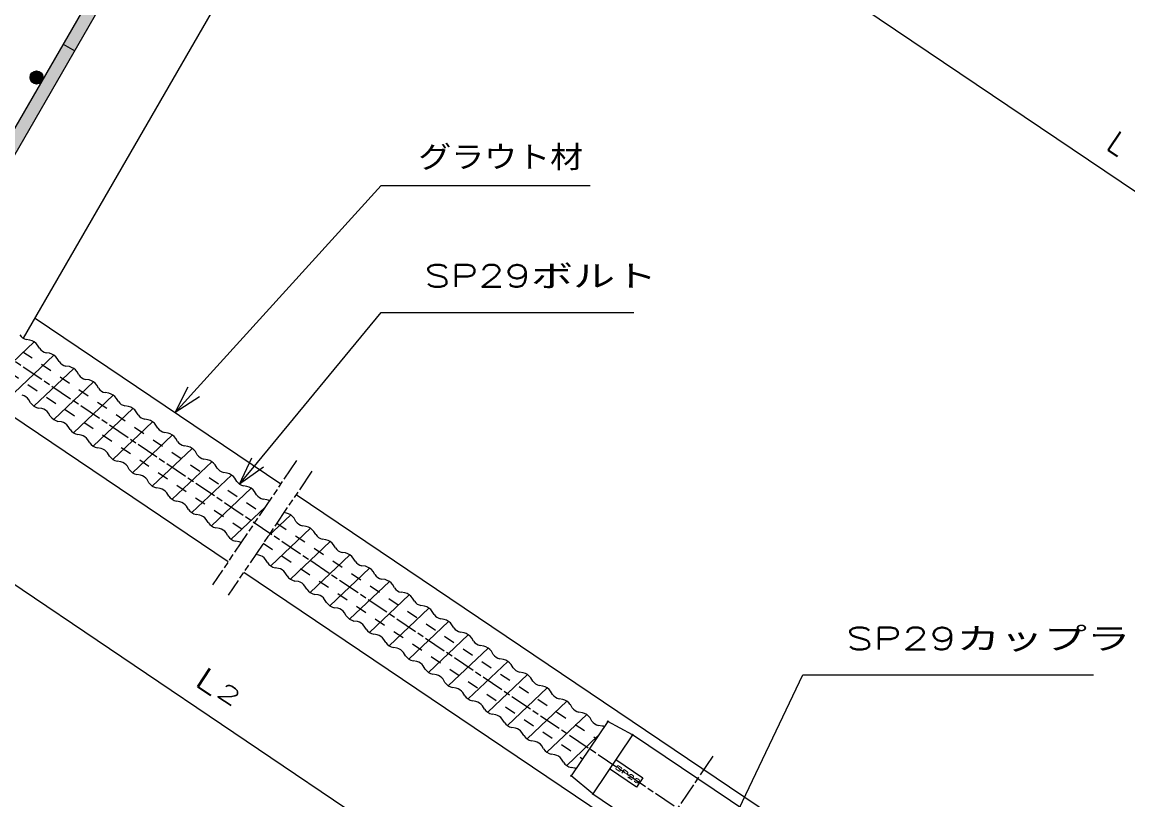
# Model space of a CAD drawing. Units: millimetres at full size; details may follow other scales. Extents: x -55 to 1935, y -55 to 1395.
# Drawn here: x 415 to 1005, y 440 to 855 of the extents above; entities that cross this region are included whole.
import ezdxf
from ezdxf.enums import TextEntityAlignment as Align

# ---------------------------------------------------------------- set-up
doc = ezdxf.new("R2010")
doc.units = ezdxf.units.MM
doc.header["$PDMODE"] = 32
doc.header["$PDSIZE"] = 0.5
for name, pattern in [('CHAIN', [18.5, 12, -1.5, 3.5, -1.5]), ('CHAIN_DOUBLE_DASH', [23.5, 12, -1.5, 3.5, -1.5, 3.5, -1.5]), ('DASHED_SPACED', [12, 6, -6])]:
    doc.linetypes.add(name, pattern=pattern)
for name, color, linetype, lineweight in [('1 外形線', 7, 'Continuous', 25), ('3 隠れ線', 2, 'DASHED_SPACED', 25), ('4 中心線', 1, 'CHAIN', 25), ('5 想像線', 6, 'CHAIN_DOUBLE_DASH', 25), ('6 寸法線', 4, 'Continuous', 25)]:
    doc.layers.add(name, color=color, linetype=linetype, lineweight=lineweight)
doc.styles.add('simplex.shx', font='')
doc.styles.get('simplex.shx').set_extended_font_data('simplex.shx')

msp = doc.modelspace()

# ---------------------------------------------------------------- hatches: boundary and pattern name
at = {"layer": '1 外形線'}
for points in [[(487.423, 915.872), (481.361, 919.372), (437.229, 842.934), (443.291, 839.434)], [(443.291, 839.434), (437.229, 842.934), (393.097, 766.496), (399.159, 762.996)], [(426.469, 825.235, 0.41421), (422.969, 828.735, 0.41421), (419.469, 825.235, 1)]]:
    msp.add_hatch(color=256, dxfattribs=at).paths.add_polyline_path(points)

# ---------------------------------------------------------------- linework, layer by layer
for p, q in [((366.641, 720.673), (614.966, 1150.784)), ((372.704, 717.173), (621.028, 1147.284)), ((415.937, 686.056), (664.255, 1116.155)), ((437.229, 842.934), (443.291, 839.434)), ((422.143, 696.804), (553.225, 608.388)), ((419.394, 685.146), (417.472, 685.459)), ((400.489, 664.063), (421.691, 684.139)), ((424.495, 680.722), (423.485, 682.388)), ((411.018, 656.961), (432.219, 677.038)), ((429.923, 678.045), (428, 678.357)), ((435.023, 673.62), (434.013, 675.286)), ((421.547, 649.859), (442.748, 669.936)), ((440.452, 670.943), (438.529, 671.256)), ((445.552, 666.519), (444.542, 668.184)), ((432.076, 642.757), (453.277, 662.834)), ((450.981, 663.841), (449.058, 664.154)), ((456.081, 659.417), (455.071, 661.082)), ((442.604, 635.656), (463.806, 655.732)), ((461.51, 656.739), (459.587, 657.052)), ((397.082, 653.397), (525.265, 566.936)), ((419.753, 651.611), (418.743, 653.276)), ((466.61, 652.315), (465.6, 653.981)), ((472.038, 649.638), (470.116, 649.95)), ((425.766, 648.539), (423.843, 648.852)), ((430.282, 644.509), (429.271, 646.175)), ((453.133, 628.554), (474.334, 648.631)), ((477.138, 645.213), (476.128, 646.879)), ((436.294, 641.438), (434.372, 641.75)), ((440.81, 637.407), (439.8, 639.073)), ((463.662, 621.452), (484.863, 641.529)), ((482.567, 642.536), (480.644, 642.849)), ((487.667, 638.112), (486.657, 639.777)), ((446.823, 634.336), (444.9, 634.648)), ((451.339, 630.306), (450.329, 631.971)), ((474.191, 614.35), (495.392, 634.427)), ((493.096, 635.434), (491.173, 635.747)), ((498.196, 631.01), (497.186, 632.675)), ((457.352, 627.234), (455.429, 627.547)), ((484.719, 607.249), (505.921, 627.325)), ((503.625, 628.332), (501.702, 628.645)), ((508.725, 623.908), (507.715, 625.574)), ((461.868, 623.204), (460.858, 624.869)), ((467.881, 620.132), (465.958, 620.445)), ((495.248, 600.147), (516.45, 620.224)), ((514.153, 621.231), (512.231, 621.543)), ((472.397, 616.102), (471.387, 617.768)), ((519.254, 616.806), (518.244, 618.472)), ((524.682, 614.129), (522.759, 614.442)), ((478.41, 613.031), (476.487, 613.343)), ((482.925, 609), (481.915, 610.666)), ((505.777, 593.045), (526.978, 613.122)), ((529.782, 609.705), (528.772, 611.37)), ((488.938, 605.929), (487.016, 606.241)), ((493.454, 601.899), (492.444, 603.564)), ((516.306, 585.943), (537.507, 606.02)), ((535.211, 607.027), (533.288, 607.34)), ((540.311, 602.603), (539.301, 604.268)), ((561.515, 602.796), (1021.166, 292.758)), ((499.467, 598.827), (497.544, 599.14)), ((503.983, 594.797), (502.973, 596.463)), ((545.74, 599.926), (543.817, 600.238)), ((509.996, 591.725), (508.073, 592.038)), ((526.835, 578.842), (544.719, 595.778)), ((546.233, 580.139), (558.565, 591.817)), ((556.269, 592.824), (554.935, 593.041)), ((561.369, 588.399), (560.359, 590.065)), ((514.512, 587.695), (513.502, 589.361)), ((520.525, 584.624), (518.602, 584.936)), ((547.892, 564.638), (569.094, 584.715)), ((566.797, 585.722), (564.875, 586.035)), ((525.041, 580.593), (524.03, 582.259)), ((571.897, 581.298), (570.887, 582.963)), ((577.326, 578.62), (575.403, 578.933)), ((531.053, 577.522), (529.131, 577.835)), ((558.421, 557.537), (579.622, 577.613)), ((582.426, 574.196), (581.416, 575.862)), ((541.582, 570.42), (539.866, 570.699)), ((546.098, 566.39), (545.088, 568.056)), ((568.95, 550.435), (590.151, 570.511)), ((587.855, 571.519), (585.932, 571.831)), ((592.955, 567.094), (591.945, 568.76)), ((533.556, 561.344), (993.207, 251.306)), ((552.111, 563.318), (550.188, 563.631)), ((556.627, 559.288), (555.617, 560.954)), ((579.478, 543.333), (600.68, 563.41)), ((598.384, 564.417), (596.461, 564.729)), ((603.484, 559.993), (602.474, 561.658)), ((562.64, 556.217), (560.717, 556.529)), ((590.007, 536.231), (611.209, 556.308)), ((608.913, 557.315), (606.99, 557.628)), ((567.156, 552.186), (566.146, 553.852)), ((573.169, 549.115), (571.246, 549.428)), ((600.536, 529.13), (621.737, 549.206)), ((614.013, 552.891), (613.003, 554.556)), ((619.441, 550.213), (617.518, 550.526)), ((577.685, 545.085), (576.674, 546.75)), ((624.541, 545.789), (623.531, 547.455)), ((629.97, 543.112), (628.047, 543.424)), ((583.697, 542.013), (581.775, 542.326)), ((588.213, 537.983), (587.203, 539.649)), ((611.065, 522.028), (632.266, 542.105)), ((635.07, 538.687), (634.06, 540.353)), ((594.226, 534.912), (592.303, 535.224)), ((598.742, 530.881), (597.732, 532.547)), ((621.594, 514.926), (642.795, 535.003)), ((640.499, 536.01), (638.576, 536.322)), ((645.599, 531.586), (644.589, 533.251)), ((604.755, 527.81), (602.832, 528.122)), ((609.271, 523.779), (608.261, 525.445)), ((632.122, 507.824), (653.324, 527.901)), ((651.028, 528.908), (649.105, 529.221)), ((656.128, 524.484), (655.118, 526.149)), ((615.284, 520.708), (613.361, 521.021)), ((642.651, 500.723), (663.853, 520.799)), ((661.556, 521.806), (659.634, 522.119)), ((619.8, 516.678), (618.79, 518.343)), ((625.813, 513.606), (623.89, 513.919)), ((653.18, 493.621), (674.381, 513.698)), ((666.656, 517.382), (665.646, 519.048)), ((672.085, 514.705), (670.162, 515.017)), ((630.328, 509.576), (629.318, 511.242)), ((677.185, 510.28), (676.175, 511.946)), ((682.614, 507.603), (680.691, 507.916)), ((636.341, 506.505), (634.419, 506.817)), ((640.857, 502.474), (639.847, 504.14)), ((663.709, 486.519), (684.91, 506.596)), ((687.714, 503.179), (686.704, 504.844)), ((646.87, 499.403), (644.947, 499.715)), ((651.386, 495.373), (650.376, 497.038)), ((674.237, 479.417), (695.439, 499.494)), ((693.143, 500.501), (691.22, 500.814)), ((698.243, 496.077), (697.233, 497.742)), ((657.399, 492.301), (655.476, 492.614)), ((661.915, 488.271), (660.905, 489.936)), ((684.766, 472.316), (705.968, 492.392)), ((703.672, 493.399), (701.749, 493.712)), ((708.772, 488.975), (707.762, 490.641)), ((667.928, 485.199), (666.005, 485.512)), ((695.295, 465.214), (716.496, 485.291)), ((714.2, 486.298), (712.278, 486.61)), ((672.444, 481.169), (671.433, 482.835)), ((678.456, 478.098), (676.534, 478.41)), ((727.736, 481.664), (708.151, 452.657)), ((719.3, 481.873), (718.29, 483.539)), ((724.729, 479.196), (722.806, 479.509)), ((741.007, 474.514), (727.736, 481.664)), ((682.972, 474.067), (681.962, 475.733)), ((705.824, 458.112), (722.489, 473.894)), ((741.007, 474.513), (719.743, 443.02)), ((810.624, 427.51), (741.007, 474.513)), ((688.985, 470.996), (687.062, 471.308)), ((693.501, 466.966), (692.491, 468.631)), ((699.514, 463.894), (697.591, 464.207)), ((704.03, 459.864), (703.02, 461.529)), ((732.054, 461.253), (746.383, 451.578)), ((710.043, 456.792), (708.12, 457.105)), ((743.026, 446.605), (728.696, 456.28)), ((719.743, 443.02), (708.151, 452.657)), ((746.383, 451.578), (743.026, 446.605)), ((719.743, 443.02), (789.361, 396.016))]:
    msp.add_line(p, q, dxfattribs=at)
msp.add_circle((422.969, 825.235), 3.5, dxfattribs=at)
for centre, radius, start, end in [((418.859, 691.296), 6, 215.36383, 256.63395), ((417.776, 678.336), 7, 35.36613, 76.63387), ((429.387, 684.195), 6, 215.36383, 256.63395), ((428.305, 671.234), 7, 35.36613, 76.63387), ((439.916, 677.093), 6, 215.36383, 256.63395), ((438.834, 664.133), 7, 35.36613, 76.63387), ((450.445, 669.991), 6, 215.36383, 256.63395), ((449.363, 657.031), 7, 35.36613, 76.63387), ((413.85, 649.804), 6, 35.36605, 76.63008), ((460.974, 662.889), 6, 215.36383, 256.63395), ((459.891, 649.929), 7, 35.36613, 76.63387), ((425.461, 655.662), 7, 215.36613, 256.63387), ((471.503, 655.788), 6, 215.36383, 256.63395), ((470.42, 642.827), 7, 35.36613, 76.63387), ((424.379, 642.702), 6, 35.36605, 76.63008), ((435.99, 648.561), 7, 215.36613, 256.63387), ((482.031, 648.686), 6, 215.36383, 256.63395), ((434.907, 635.6), 6, 35.36605, 76.63008), ((446.519, 641.459), 7, 215.36613, 256.63387), ((480.949, 635.726), 7, 35.36613, 76.63387), ((492.56, 641.584), 6, 215.36383, 256.63395), ((445.436, 628.498), 6, 35.36605, 76.63008), ((491.478, 628.624), 7, 35.36613, 76.63387), ((457.047, 634.357), 7, 215.36613, 256.63387), ((455.965, 621.397), 6, 35.36605, 76.63008), ((503.089, 634.483), 6, 215.36383, 256.63395), ((502.006, 621.522), 7, 35.36613, 76.63387), ((467.576, 627.255), 7, 215.36613, 256.63387), ((466.494, 614.295), 6, 35.36605, 76.63008), ((513.618, 627.381), 6, 215.36383, 256.63395), ((512.535, 614.42), 7, 35.36613, 76.63387), ((478.105, 620.154), 7, 215.36613, 256.63387), ((524.146, 620.279), 6, 215.36383, 256.63395), ((523.064, 607.319), 7, 35.36613, 76.63387), ((477.023, 607.193), 6, 35.36605, 76.63008), ((488.634, 613.052), 7, 215.36613, 256.63387), ((534.675, 613.177), 6, 215.36383, 256.63395), ((487.551, 600.091), 6, 35.36605, 76.63008), ((499.163, 605.95), 7, 215.36613, 256.63387), ((533.593, 600.217), 7, 35.36613, 76.63387), ((545.204, 606.076), 6, 215.36383, 256.63395), ((498.08, 592.99), 6, 35.36605, 76.63008), ((544.122, 593.115), 7, 64.15876, 76.63387), ((509.691, 598.848), 7, 215.36613, 256.63387), ((508.609, 585.888), 6, 35.36605, 76.63008), ((554.65, 586.013), 7, 35.36613, 76.63387), ((520.22, 591.747), 7, 215.36613, 256.63387), ((519.138, 578.786), 6, 35.36605, 76.63008), ((566.262, 591.872), 6, 215.36383, 256.63395), ((565.179, 578.912), 7, 35.36613, 76.63387), ((530.749, 584.645), 7, 215.36613, 256.63387), ((576.79, 584.77), 6, 215.36383, 256.63395), ((575.708, 571.81), 7, 35.36613, 76.63387), ((529.666, 571.685), 6, 65.5303, 76.63008), ((587.319, 577.669), 6, 215.36383, 256.63395), ((540.195, 564.583), 6, 35.36605, 76.63008), ((586.237, 564.708), 7, 35.36613, 76.63387), ((597.848, 570.567), 6, 215.36383, 256.63395), ((551.806, 570.441), 7, 215.36613, 256.63387), ((550.724, 557.481), 6, 35.36605, 76.63008), ((596.766, 557.606), 7, 35.36613, 76.63387), ((562.335, 563.34), 7, 215.36613, 256.63387), ((561.253, 550.379), 6, 35.36605, 76.63008), ((608.377, 563.465), 6, 215.36383, 256.63395), ((607.294, 550.505), 7, 35.36613, 76.63387), ((572.864, 556.238), 7, 215.36613, 256.63387), ((571.782, 543.278), 6, 35.36605, 76.63008), ((618.906, 556.363), 6, 215.36383, 256.63395), ((617.823, 543.403), 7, 35.36613, 76.63387), ((583.393, 549.136), 7, 215.36613, 256.63387), ((629.434, 549.262), 6, 215.36383, 256.63395), ((628.352, 536.301), 7, 35.36613, 76.63387), ((582.31, 536.176), 6, 35.36605, 76.63008), ((593.922, 542.035), 7, 215.36613, 256.63387), ((639.963, 542.16), 6, 215.36383, 256.63395), ((592.839, 529.074), 6, 35.36605, 76.63008), ((638.881, 529.199), 7, 35.36613, 76.63387), ((650.492, 535.058), 6, 215.36383, 256.63395), ((604.45, 534.933), 7, 215.36613, 256.63387), ((603.368, 521.972), 6, 35.36605, 76.63008), ((649.409, 522.098), 7, 35.36613, 76.63387), ((614.979, 527.831), 7, 215.36613, 256.63387), ((613.897, 514.871), 6, 35.36605, 76.63008), ((661.021, 527.956), 6, 215.36383, 256.63395), ((659.938, 514.996), 7, 35.36613, 76.63387), ((625.508, 520.729), 7, 215.36613, 256.63387), ((624.425, 507.769), 6, 35.36605, 76.63008), ((671.549, 520.855), 6, 215.36383, 256.63395), ((670.467, 507.894), 7, 35.36613, 76.63387), ((636.037, 513.628), 7, 215.36613, 256.63387), ((682.078, 513.753), 6, 215.36383, 256.63395), ((680.996, 500.793), 7, 35.36613, 76.63387), ((634.954, 500.667), 6, 35.36605, 76.63008), ((646.566, 506.526), 7, 215.36613, 256.63387), ((692.607, 506.651), 6, 215.36383, 256.63395), ((645.483, 493.565), 6, 35.36605, 76.63008), ((691.525, 493.691), 7, 35.36613, 76.63387), ((703.136, 499.55), 6, 215.36383, 256.63395), ((657.094, 499.424), 7, 215.36613, 256.63387), ((656.012, 486.464), 6, 35.36605, 76.63008), ((702.053, 486.589), 7, 35.36613, 76.63387), ((667.623, 492.322), 7, 215.36613, 256.63387), ((666.541, 479.362), 6, 35.36605, 76.63008), ((713.665, 492.448), 6, 215.36383, 256.63395), ((712.582, 479.487), 7, 35.36613, 76.63387), ((678.152, 485.221), 7, 215.36613, 256.63387), ((677.069, 472.26), 6, 35.36605, 76.63008), ((724.193, 485.346), 6, 215.36383, 256.63395), ((723.111, 472.386), 7, 67.16781, 76.63387), ((688.681, 478.119), 7, 215.36613, 256.63387), ((687.598, 465.158), 6, 35.36605, 76.63008), ((699.209, 471.017), 7, 215.36613, 256.63387), ((698.127, 458.057), 6, 35.36605, 76.63008), ((709.738, 463.915), 7, 215.36613, 256.63387), ((708.656, 450.955), 6, 69.17984, 76.63008)]:
    msp.add_arc(centre, radius, start, end, dxfattribs=at)
for p in [(727.736, 481.664), (741.007, 474.513), (708.151, 452.657), (708.151, 452.657), (708.151, 452.657), (719.743, 443.02), (719.743, 443.02)]:
    msp.add_point(p, dxfattribs=at)
at = {"layer": '3 隠れ線'}
for p, q in [((355.904, 719.168), (542.88, 593.051)), ((348.634, 708.39), (535.61, 582.273)), ((551.17, 587.459), (721.566, 472.526)), ((543.901, 576.681), (714.291, 461.752))]:
    msp.add_line(p, q, dxfattribs=at)
at = {"layer": '4 中心線'}
for p, q in [((293.147, 753.658), (1270.224, 94.611)), ((746.179, 407.117), (784.188, 463.413))]:
    msp.add_line(p, q, dxfattribs=at)
at = {"layer": '5 想像線'}
for p, q in [((561.593, 620.793), (516.898, 554.531)), ((569.883, 615.201), (525.188, 548.939))]:
    msp.add_line(p, q, dxfattribs=at)
at = {"layer": '6 寸法線'}
for p, q in [((564.934, 1064.126), (1417.034, 489.377)), ((496.817, 646.436), (503.921, 660.245)), ((496.817, 646.436), (506.897, 657.544)), ((509.874, 654.843), (496.817, 646.436)), ((531.32, 608.203), (537.75, 622.338)), ((531.32, 608.203), (540.853, 619.784)), ((322.674, 614.578), (697.352, 361.606)), ((543.956, 617.23), (531.32, 608.203))]:
    msp.add_line(p, q, dxfattribs=at)
for points in [[(506.897, 657.544), (606.799, 767.627), (718.333, 767.627)], [(540.853, 619.784), (606.799, 699.893), (741.647, 699.893)], [(794.353, 427.79), (831.804, 506.447), (986.918, 506.447)]]:
    msp.add_lwpolyline(points, dxfattribs=at)

# ---------------------------------------------------------------- texts
at = {"layer": '1 外形線', "style": 'simplex.shx', "width": 2.05}
msp.add_text('SP29', height=2.199, rotation=325.974, dxfattribs=at).set_placement((731.033, 456.169), align=Align.BOTTOM_LEFT)
at = {"layer": '6 寸法線', "style": 'simplex.shx'}
msp.add_text('L', height=11.73, rotation=326, dxfattribs=at).set_placement((999.931, 790.016), align=Align.MIDDLE_CENTER)
for s, width, p in [('グラウト材', 1.1, (626.599, 773.494)), ('SP29ボルト', 1.4, (629.799, 709.95)), ('SP29カップラ', 1.45, (854.804, 516.504))]:
    msp.add_text(s, height=11.73, dxfattribs=dict(at, width=width)).set_placement(p, align=Align.BOTTOM_LEFT)
for s, height, width, p in [('L', 11.73, 1.4, (504.614, 498.816)), ('2', 8.798, 1.6, (516.766, 493.668))]:
    msp.add_text(s, height=height, rotation=325.974, dxfattribs=dict(at, width=width)).set_placement(p, align=Align.BOTTOM_LEFT)

doc.saveas('drawing.dxf')
